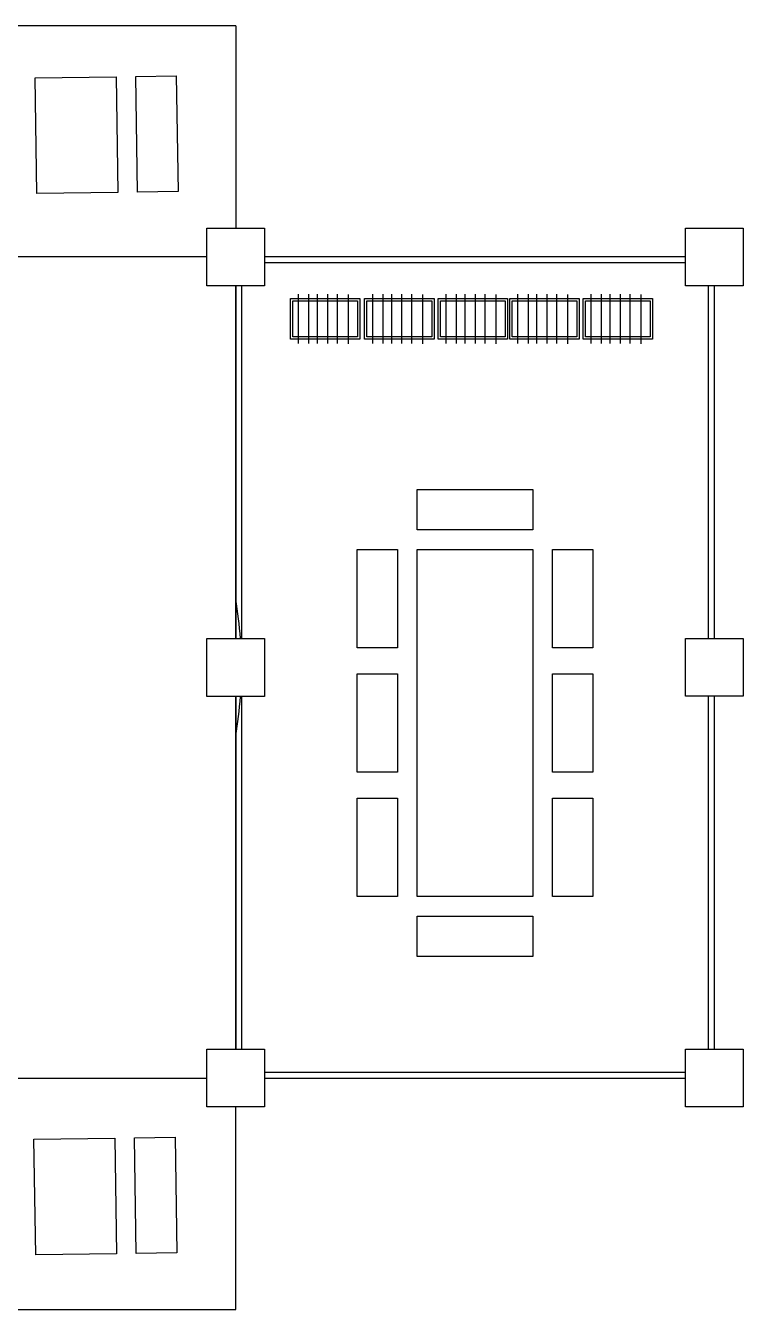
# Model space of a CAD drawing. Header units: millimetres. Extents: x 496 to 139339, y -41630 to 84383.
# Drawn here: x 56978 to 63185, y -41550 to -30450 of the extents above; entities that cross this region are included whole.
import ezdxf

# ---------------------------------------------------------------- set-up
doc = ezdxf.new("R2010")
doc.units = ezdxf.units.MM
for name, color, linetype, lineweight in [('мебель', 44, 'Continuous', 25), ('стены', 7, 'Continuous', 25), ('территория', 74, 'Continuous', 25)]:
    doc.layers.add(name, color=color, linetype=linetype, lineweight=lineweight)

msp = doc.modelspace()

# ---------------------------------------------------------------- linework, layer by layer
at = {"layer": 'мебель'}
for p, q in [((59335, -32771), (59335, -33198)), ((59425, -32771), (59425, -33198)), ((59499, -32771), (59499, -33198)), ((59588, -32771), (59588, -33198)), ((59671, -32771), (59671, -33198)), ((59767, -32774), (59767, -33201)), ((59978, -32771), (59978, -33198)), ((60068, -32771), (60068, -33198)), ((60142, -32771), (60142, -33198)), ((60230, -32771), (60230, -33198)), ((60314, -32771), (60314, -33198)), ((60409, -32774), (60409, -33201)), ((60613, -32771), (60613, -33198)), ((60703, -32771), (60703, -33198)), ((60777, -32771), (60777, -33198)), ((60865, -32771), (60865, -33198)), ((60949, -32771), (60949, -33198)), ((61044, -32774), (61044, -33201)), ((61233, -32771), (61233, -33198)), ((61323, -32771), (61323, -33198)), ((61397, -32771), (61397, -33198)), ((61485, -32771), (61485, -33198)), ((61569, -32771), (61569, -33198)), ((61664, -32774), (61664, -33201)), ((61867, -32771), (61867, -33198)), ((61957, -32771), (61957, -33198)), ((62031, -32771), (62031, -33198)), ((62120, -32771), (62120, -33198)), ((62203, -32771), (62203, -33198)), ((62299, -32774), (62299, -33201))]:
    msp.add_line(p, q, dxfattribs=at)
for points in [[(57061, -30901), (57761, -30891), (57776, -31891), (57076, -31901), (57061, -30901)], [(57931, -30888), (58281, -30883), (58296, -31883), (57946, -31888), (57931, -30888)], [(59868, -32810), (59868, -33160), (59268, -33160), (59268, -32810), (59868, -32810)], [(60510, -32810), (60510, -33160), (59910, -33160), (59910, -32810), (60510, -32810)], [(61146, -32810), (61146, -33160), (60546, -33160), (60546, -32810), (61146, -32810)], [(61766, -32810), (61766, -33160), (61166, -33160), (61166, -32810), (61766, -32810)], [(62400, -32810), (62400, -33160), (61800, -33160), (61800, -32810), (62400, -32810)], [(60365, -34810), (60365, -34460), (61365, -34460), (61365, -34810), (60365, -34810)], [(59845, -34980), (60195, -34980), (60195, -35830), (59845, -35830), (59845, -34980)], [(60365, -34980), (61365, -34980), (61365, -37980), (60365, -37980), (60365, -34980)], [(61535, -34980), (61885, -34980), (61885, -35830), (61535, -35830), (61535, -34980)], [(59845, -36055), (60195, -36055), (60195, -36905), (59845, -36905), (59845, -36055)], [(61535, -36055), (61885, -36055), (61885, -36905), (61535, -36905), (61535, -36055)], [(59845, -37130), (60195, -37130), (60195, -37980), (59845, -37980), (59845, -37130)], [(61535, -37130), (61885, -37130), (61885, -37980), (61535, -37980), (61535, -37130)], [(60365, -38500), (60365, -38150), (61365, -38150), (61365, -38500), (60365, -38500)], [(57050, -40079), (57750, -40069), (57765, -41069), (57065, -41079), (57050, -40079)], [(57920, -40067), (58270, -40061), (58285, -41061), (57935, -41066), (57920, -40067)]]:
    msp.add_lwpolyline(points, dxfattribs=at)
for points in [[(59848, -32830), (59848, -33140), (59288, -33140), (59288, -32830)], [(60490, -32830), (60490, -33140), (59930, -33140), (59930, -32830)], [(61126, -32830), (61126, -33140), (60566, -33140), (60566, -32830)], [(61746, -32830), (61746, -33140), (61186, -33140), (61186, -32830)], [(62380, -32830), (62380, -33140), (61820, -33140), (61820, -32830)]]:
    msp.add_lwpolyline(points, close=True, dxfattribs=at)
at = {"layer": 'стены'}
for points in [[(58545, -32200), (59045, -32200), (59045, -32700), (58545, -32700), (58545, -32200)], [(62685, -32200), (63185, -32200), (63185, -32700), (62685, -32700), (62685, -32200)], [(62685, -32450), (59045, -32450)], [(62685, -32500), (59045, -32500)], [(58795, -32700), (58795, -35750)], [(58845, -32700), (58845, -35750)], [(62885, -35749), (62885, -32700)], [(62935, -35749), (62935, -32700)], [(58545, -35750), (59045, -35750), (59045, -36250), (58545, -36250), (58545, -35750)], [(62685, -35749), (63185, -35749), (63185, -36249), (62685, -36249), (62685, -35749)], [(58795, -36250), (58795, -39300)], [(58845, -36250), (58845, -39300)], [(62885, -39300), (62885, -36249)], [(62935, -39300), (62935, -36249)], [(58545, -39300), (59045, -39300), (59045, -39800), (58545, -39800), (58545, -39300)], [(62685, -39300), (63185, -39300), (63185, -39800), (62685, -39800), (62685, -39300)], [(59045, -39500), (62685, -39500)], [(59045, -39550), (62685, -39550)]]:
    msp.add_lwpolyline(points, dxfattribs=at)
at = {"layer": 'территория'}
msp.add_line((58795, -30450), (58795, -32200), dxfattribs=at)
for points in [[(58795, -30450), (55295, -30450)], [(58545, -32450), (55295, -32450)], [(58795, -35750), (58795, -32700)], [(58795, -39300), (58795, -36250)], [(55295, -39550), (58545, -39550)], [(55295, -41550), (58795, -41550), (58795, -39800)]]:
    msp.add_lwpolyline(points, dxfattribs=at)
for start, end in [(4.0383, 9.6276), (350.3724, 355.9617)]:
    msp.add_arc((55295, -36000), 3550, start, end, dxfattribs=at)

doc.saveas('drawing.dxf')
